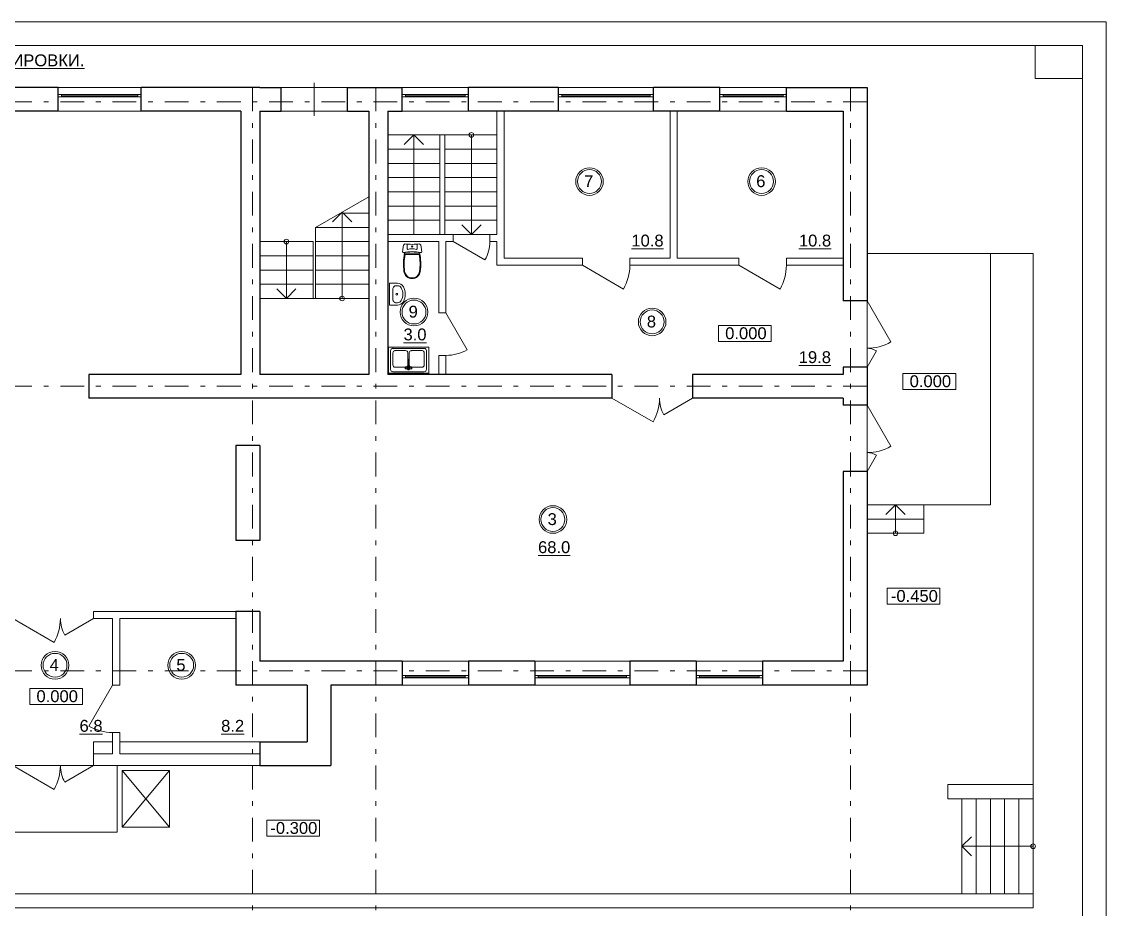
# Model space of a CAD drawing. Header units: metres. Extents: x 0 to 41, y 0 to 29.
# Drawn here: x 18.14 to 41, y 10.28 to 29 of the extents above; entities that cross this region are included whole.
import ezdxf
from ezdxf.enums import TextEntityAlignment as Align

# ---------------------------------------------------------------- set-up
doc = ezdxf.new("R2010")
doc.units = ezdxf.units.M
doc.header["$MEASUREMENT"] = 0
doc.linetypes.add('( Dashdot )', pattern=[1.001, 0.5, -0.25, 0.001, -0.25])
doc.layers.add('Level 50', color=7, linetype='Continuous', lineweight=0)
doc.styles.add('Style-Arial', font='arial.ttf')

# ---------------------------------------------------------------- blocks, each defined once
blk = doc.blocks.new('*U47')
at = {"layer": 'Level 50', "color": 7, "linetype": 'Continuous', "lineweight": 0}
for p, q in [((-20.487, 14.5), (20.513, 14.5)), ((20.513, 14.5), (20.513, -14.5))]:
    blk.add_line(p, q, dxfattribs=at)
at = {"layer": 'Level 50', "color": 7, "linetype": 'Continuous', "lineweight": 13}
for p, q in [((-18.487, 14), (20.013, 14)), ((19.013, 14), (19.013, 13.3)), ((20.013, 14), (20.013, -14)), ((19.013, 13.3), (20.013, 13.3))]:
    blk.add_line(p, q, dxfattribs=at)
blk = doc.blocks.new('*U31')
at = {"color": 7, "linetype": 'Continuous', "lineweight": 13}
for radius in [0.291, 0.252]:
    blk.add_circle((0, 0), radius, dxfattribs=at)
at = {"color": 7, "linetype": 'Continuous', "lineweight": 13, "style": 'Style-Arial'}
blk.add_text('3', height=0.25, dxfattribs=at).set_placement((-0.113, 0.133), align=Align.TOP_LEFT)
blk = doc.blocks.new('*U32')
at = {"color": 7, "linetype": 'Continuous', "lineweight": 13}
for radius in [0.291, 0.252]:
    blk.add_circle((0, 0), radius, dxfattribs=at)
at = {"color": 7, "linetype": 'Continuous', "lineweight": 13, "style": 'Style-Arial'}
blk.add_text('4', height=0.25, dxfattribs=at).set_placement((-0.113, 0.133), align=Align.TOP_LEFT)
blk = doc.blocks.new('*U33')
at = {"color": 7, "linetype": 'Continuous', "lineweight": 13}
for radius in [0.291, 0.252]:
    blk.add_circle((0, 0), radius, dxfattribs=at)
at = {"color": 7, "linetype": 'Continuous', "lineweight": 13, "style": 'Style-Arial'}
blk.add_text('5', height=0.25, dxfattribs=at).set_placement((-0.113, 0.133), align=Align.TOP_LEFT)
blk = doc.blocks.new('*U34')
at = {"color": 7, "linetype": 'Continuous', "lineweight": 13}
for radius in [0.291, 0.252]:
    blk.add_circle((0, 0), radius, dxfattribs=at)
at = {"color": 7, "linetype": 'Continuous', "lineweight": 13, "style": 'Style-Arial'}
blk.add_text('6', height=0.25, dxfattribs=at).set_placement((-0.113, 0.133), align=Align.TOP_LEFT)
blk = doc.blocks.new('*U35')
at = {"color": 7, "linetype": 'Continuous', "lineweight": 13}
for radius in [0.291, 0.252]:
    blk.add_circle((0, 0), radius, dxfattribs=at)
at = {"color": 7, "linetype": 'Continuous', "lineweight": 13, "style": 'Style-Arial'}
blk.add_text('7', height=0.25, dxfattribs=at).set_placement((-0.113, 0.133), align=Align.TOP_LEFT)
blk = doc.blocks.new('*U37')
at = {"color": 7, "linetype": 'Continuous', "lineweight": 13}
for radius in [0.291, 0.252]:
    blk.add_circle((0, 0), radius, dxfattribs=at)
at = {"color": 7, "linetype": 'Continuous', "lineweight": 13, "style": 'Style-Arial'}
blk.add_text('8', height=0.25, dxfattribs=at).set_placement((-0.113, 0.133), align=Align.TOP_LEFT)
blk = doc.blocks.new('*U36')
at = {"color": 7, "linetype": 'Continuous', "lineweight": 13}
for radius in [0.291, 0.252]:
    blk.add_circle((0, 0), radius, dxfattribs=at)
at = {"color": 7, "linetype": 'Continuous', "lineweight": 13, "style": 'Style-Arial'}
blk.add_text('9', height=0.25, dxfattribs=at).set_placement((-0.113, 0.133), align=Align.TOP_LEFT)
blk = doc.blocks.new('SINK10')
at = {"color": 252, "linetype": 'Continuous', "lineweight": 13}
for p, q in [((-23, 0), (-23, -16.8)), ((23, 0), (-23, 0)), ((23, 0), (23, -16.8)), ((-17.9, -12.3), (-18, -13.4)), ((-18, -13.4), (-18, -16.8)), ((-17.5, -11.2), (-17.9, -12.3)), ((-16.8, -10.1), (-17.5, -11.2)), ((-15.9, -9.2), (-16.8, -10.1)), ((-14.8, -8.3), (-15.9, -9.2)), ((-13.6, -7.7), (-14.8, -8.3)), ((-12.2, -7.2), (-13.6, -7.7)), ((-10.7, -6.9), (-12.2, -7.2)), ((-9.1, -6.8), (-10.7, -6.9)), ((-9.1, -6.8), (-9.1, -6.8)), ((9.1, -6.8), (-9.1, -6.8)), ((9.1, -6.8), (9.1, -6.8)), ((10.7, -6.9), (9.1, -6.8)), ((12.2, -7.2), (10.7, -6.9)), ((13.6, -7.7), (12.2, -7.2)), ((14.8, -8.3), (13.6, -7.7)), ((15.9, -9.2), (14.8, -8.3)), ((16.8, -10.1), (15.9, -9.2)), ((17.5, -11.2), (16.8, -10.1)), ((17.9, -12.3), (17.5, -11.2)), ((18, -13.4), (17.9, -12.3)), ((18, -13.4), (18, -16.8))]:
    blk.add_line(p, q, dxfattribs=at)
for centre, radius, start, end in [((-9.1, -16.8), 13.9, 180, 241.5254), ((-9.1, -16.8), 8.89, 180, 241.5254), ((0, -15.2), 1.75, 0, 360), ((9.1, -16.8), 8.89, 298.4746, 360), ((9.1, -16.8), 13.9, 298.4746, 360), ((0, 0), 33, 241.5254, 298.4746), ((0, 0), 28, 241.5254, 298.4746)]:
    blk.add_arc(centre, radius, start, end, dxfattribs=at)
blk = doc.blocks.new('ун2')
at = {"color": 252, "linetype": 'Continuous', "lineweight": 13}
for p, q in [((-0.131, -0.114), (-0.131, 0.006)), ((0.131, -0.114), (0.131, 0.006)), ((-0.25, -0.194), (-0.229, -0.012)), ((0, -0.266), (-0.184, -0.266)), ((0, -0.235), (-0.168, -0.235)), ((0, -0.235), (0.168, -0.235)), ((0, -0.266), (0.184, -0.266)), ((0.25, -0.194), (0.229, -0.012))]:
    blk.add_line(p, q, dxfattribs=at)
at = {"color": 252, "linetype": 'Continuous', "lineweight": 13, "extrusion": (0, 0, -1)}
blk.add_circle((0, -0.058), 0.0157, dxfattribs=at)
at = {"color": 252, "linetype": 'Continuous', "lineweight": 13}
for centre, radius, start, end in [((-0.225, 0.014), 0.0259, 262.0147, 1.5137), ((0, 1.373), 1.373, 261.6431, 278.3569), ((0.225, 0.014), 0.0258, 178.1572, 278.1058), ((-0.226, -0.192), 0.0242, 185.3126, 270.5398), ((0, -1.267), 1.076, 77.8721, 102.1279), ((1.292, -0.524), 1.518, 168.8327, 186.9654), ((-0.169, -0.152), 0.0829, 229.7034, 270.7895), ((1.29, -0.524), 1.497, 170.087, 187.0749), ((-0.115, -0.115), 0.0166, 175.2998, 270.088), ((0, -0.594), 0.477, 76.0614, 103.9386), ((0.115, -0.115), 0.0166, 269.912, 4.7002), ((0.169, -0.152), 0.0829, 269.2105, 310.2966), ((-1.29, -0.524), 1.497, 352.9251, 9.913), ((-1.292, -0.524), 1.518, 353.0346, 11.1673), ((0.226, -0.192), 0.0242, 269.4602, 354.6874), ((0, -0.679), 0.217, 187.7539, 269.9084), ((0, -0.679), 0.198, 188.5249, 269.9084), ((0, -0.679), 0.198, 270.0916, 351.4751), ((0, -0.679), 0.217, 270.0916, 352.2461)]:
    blk.add_arc(centre, radius, start, end, dxfattribs=at)
blk = doc.blocks.new('SINK4')
at = {"color": 252, "linetype": 'Continuous', "lineweight": 13}
for p, q in [((-45, 0), (45, 0)), ((-45, -60), (-45, 0)), ((45, -60), (45, 0)), ((-45, -2), (45, -2)), ((-40, -10), (-40, -52)), ((35, -5), (-35, -5)), ((-35, -20), (-35, -47)), ((-6.5, -15), (-30, -15)), ((-7.4, -12), (-7.5, -12.3)), ((-7.5, -12.3), (-7.5, -12.8)), ((-7.5, -12.8), (-7.4, -13.4)), ((-7.1, -11.4), (-7.4, -12)), ((-7.2, -11.9), (-7.4, -12)), ((-7.4, -13.4), (-7.3, -14)), ((-7.3, -14), (-7.1, -14.5)), ((-7, -11.9), (-7.2, -11.9)), ((-6.9, -11.3), (-7.1, -11.4)), ((-7.1, -14.5), (-6.9, -15.1)), ((-6.8, -12.1), (-7, -11.9)), ((-3, -11.2), (-6.9, -11.3)), ((-6.6, -11.3), (-6.9, -11.3)), ((-6.9, -15.1), (-6.6, -15.5)), ((-6.5, -12.5), (-6.8, -12.1)), ((-6.3, -11.6), (-6.6, -11.3)), ((-6.6, -15.5), (-6.4, -15.7)), ((-6.3, -13), (-6.5, -12.5)), ((-6.4, -15.7), (-6.2, -15.7)), ((-5.9, -16), (-6.4, -15.7)), ((-6, -12.1), (-6.3, -11.6)), ((-6.1, -13.6), (-6.3, -13)), ((-6.2, -15.7), (-6, -15.6)), ((-6, -14.2), (-6.1, -13.6)), ((-5.7, -12.7), (-6, -12.1)), ((-5.9, -14.8), (-6, -14.2)), ((-6, -15.6), (-5.9, -15.3)), ((-5.9, -15.3), (-5.9, -14.8)), ((-5.9, -16), (-5.6, -16.1)), ((-5.5, -13.5), (-5.7, -12.7)), ((-2.2, -14.1), (-5.6, -16.1)), ((-5.6, -16.1), (-5.4, -15.9)), ((-5.3, -14.2), (-5.5, -13.5)), ((-5.4, -15.9), (-5.3, -15.5)), ((-5.3, -14.9), (-5.3, -14.2)), ((-5.3, -15.5), (-5.3, -14.9)), ((-2.8, -11.3), (-3, -11.2)), ((-2.6, -11.4), (-2.8, -11.3)), ((-2.3, -10.4), (-2.7, -11.1)), ((-2.7, -11.1), (-2.7, -11.4)), ((-1.9, -11.3), (-2.6, -11.5)), ((-2.4, -11.7), (-2.6, -11.4)), ((-2.3, -12.1), (-2.4, -11.7)), ((-1.6, -9.7), (-2.3, -10.4)), ((-2.1, -12.6), (-2.3, -12.1)), ((-2.2, -14.1), (-2.1, -14)), ((-2, -13), (-2.1, -12.6)), ((-2.1, -14), (-2, -13.8)), ((-2, -13.4), (-2, -13)), ((-2, -13.8), (-2, -13.4)), ((-1.3, -13.6), (-2, -13.8)), ((-2, -13.9), (-1.6, -14.3)), ((-0.9, -9.3), (-1.6, -9.7)), ((-1.6, -14.3), (-0.9, -14.7)), ((-1.2, -11.1), (-1.5, -12)), ((-1.5, -12), (-1.2, -12.9)), ((-1.5, -47), (-1.5, -20)), ((-0.5, -10.6), (-1.2, -11.1)), ((-1.2, -12.9), (-0.9, -13.1)), ((-0.8, -11.4), (-1, -12)), ((-1, -12), (-0.9, -12.5)), ((0, -9.2), (-0.9, -9.3)), ((-0.7, -11.5), (-0.9, -12)), ((-0.9, -12), (-0.9, -32)), ((-0.9, -14.7), (-0.9, -14.7)), ((-0.3, -11), (-0.8, -11.4)), ((-0.3, -11.2), (-0.7, -11.5)), ((0.5, -10.6), (-0.5, -10.6)), ((0.3, -11), (-0.3, -11)), ((0.3, -11.2), (-0.3, -11.2)), ((0.9, -9.3), (0, -9.2)), ((0.8, -11.4), (0.3, -11)), ((0.7, -11.5), (0.3, -11.2)), ((1.2, -11.1), (0.5, -10.6)), ((0.8, -12), (0.7, -11.5)), ((1, -12), (0.8, -11.4)), ((0.8, -12.5), (1, -12)), ((0.8, -12), (0.8, -32)), ((0.8, -13.1), (1.2, -12.9)), ((0.8, -14.7), (0.9, -14.7)), ((1.6, -9.7), (0.9, -9.3)), ((0.9, -14.7), (1.6, -14.3)), ((1.5, -12), (1.2, -11.1)), ((1.2, -12.9), (1.5, -12)), ((1.3, -13.6), (2, -13.8)), ((1.5, -20), (1.5, -47)), ((2.3, -10.4), (1.6, -9.7)), ((1.6, -14.3), (2, -13.9)), ((1.9, -11.3), (2.6, -11.5)), ((2.1, -12.6), (2, -13)), ((2, -13), (2, -13.4)), ((2, -13.4), (2, -13.8)), ((2, -13.8), (2.1, -14)), ((2.3, -12.1), (2.1, -12.6)), ((2.1, -14), (2.2, -14.1)), ((2.2, -14.1), (5.6, -16.1)), ((2.7, -11.1), (2.3, -10.4)), ((2.4, -11.7), (2.3, -12.1)), ((2.6, -11.4), (2.4, -11.7)), ((2.8, -11.3), (2.6, -11.4)), ((2.7, -11.4), (2.7, -11.1)), ((3, -11.2), (2.8, -11.3)), ((3, -11.2), (6.9, -11.3)), ((5.5, -13.5), (5.3, -14.2)), ((5.3, -14.2), (5.3, -14.9)), ((5.3, -14.9), (5.3, -15.5)), ((5.3, -15.5), (5.4, -15.9)), ((5.4, -15.9), (5.6, -16.1)), ((5.7, -12.7), (5.5, -13.5)), ((5.6, -16.1), (5.9, -16)), ((6, -12.1), (5.7, -12.7)), ((6, -14.2), (5.9, -14.8)), ((5.9, -14.8), (5.9, -15.3)), ((5.9, -15.3), (6, -15.6)), ((5.9, -16), (6.4, -15.7)), ((6.3, -11.6), (6, -12.1)), ((6.1, -13.6), (6, -14.2)), ((6, -15.6), (6.2, -15.7)), ((6.3, -13), (6.1, -13.6)), ((6.2, -15.7), (6.4, -15.7)), ((6.6, -11.3), (6.3, -11.6)), ((6.5, -12.5), (6.3, -13)), ((6.4, -15.7), (6.6, -15.5)), ((6.8, -12.1), (6.5, -12.5)), ((30, -15), (6.5, -15)), ((6.9, -11.3), (6.6, -11.3)), ((6.6, -15.5), (6.9, -15.1)), ((7, -11.9), (6.8, -12.1)), ((7.1, -11.4), (6.9, -11.3)), ((6.9, -15.1), (7.1, -14.5)), ((7.2, -11.9), (7, -11.9)), ((7.1, -11.4), (7.4, -12)), ((7.1, -14.5), (7.3, -14)), ((7.4, -12), (7.2, -11.9)), ((7.3, -14), (7.4, -13.4)), ((7.5, -12.3), (7.4, -12)), ((7.4, -13.4), (7.5, -12.8)), ((7.5, -12.8), (7.5, -12.3)), ((35, -47), (35, -20)), ((40, -52), (40, -10)), ((-1.1, -32), (-0.9, -31.4)), ((-0.9, -32.6), (-1.1, -32)), ((-0.7, -32.5), (-0.9, -32)), ((-0.3, -32.9), (-0.9, -32.6)), ((-0.9, -32.6), (-0.7, -33)), ((-0.3, -32.8), (-0.7, -32.5)), ((-0.3, -33.3), (-0.7, -33)), ((0.3, -32.8), (-0.3, -32.8)), ((0.3, -32.9), (-0.3, -32.9)), ((0.3, -33.3), (-0.3, -33.3)), ((0.7, -32.5), (0.3, -32.8)), ((0.8, -32.6), (0.3, -32.9)), ((0.7, -33), (0.3, -33.3)), ((0.8, -32), (0.7, -32.5)), ((0.8, -32.6), (0.7, -33)), ((0.8, -31.4), (1, -32)), ((1, -32), (0.8, -32.6)), ((-45, -60), (45, -60)), ((-35, -57), (35, -57)), ((-30, -52), (-6.5, -52)), ((6.5, -52), (30, -52))]:
    blk.add_line(p, q, dxfattribs=at)
for centre, start, end in [((-35, -10), 90, 180), ((-30, -20), 90, 180), ((-6.5, -20), 0, 90), ((6.5, -20), 90, 180), ((30, -20), 0, 90), ((35, -10), 0, 90), ((-30, -47), 180, 270), ((-6.5, -47), 270, 0), ((6.5, -47), 180, 270), ((30, -47), 270, 0), ((-35, -52), 180, 270), ((35, -52), 270, 0)]:
    blk.add_arc(centre, 5, start, end, dxfattribs=at)
for p in [(-35, -57), (-30, -52), (6.5, -52)]:
    blk.add_point(p, dxfattribs=at)

msp = doc.modelspace()

# ---------------------------------------------------------------- linework, layer by layer
at = {"lineweight": 0}
for p, q in [((24.30728435, 27.01272709), (24.30728435, 27.71272709)), ((24.33228435, 24.66272709), (25.45728435, 25.30558424)), ((24.85728435, 24.96272709), (25.45728435, 24.96272709)), ((24.33228435, 24.66272709), (25.45728435, 24.66272709)), ((24.33228435, 24.36272709), (25.45728435, 24.36272709)), ((23.15728435, 24.06272709), (24.28228435, 24.06272709)), ((24.33228435, 24.06272709), (25.45728435, 24.06272709)), ((35.95728435, 24.11272709), (39.45728435, 24.11272709)), ((39.45728435, 24.11272709), (39.45728435, 10.31272709)), ((23.15728435, 23.76272709), (24.28228435, 23.76272709)), ((24.33228435, 23.76272709), (25.45728435, 23.76272709)), ((23.15728435, 23.46272709), (24.28228435, 23.46272709)), ((24.33228435, 23.46272709), (25.45728435, 23.46272709)), ((37.65728435, 12.91272709), (39.45728435, 12.91272709)), ((37.65728435, 12.91272709), (37.65728435, 12.61272709)), ((37.65728435, 12.61272709), (39.45728435, 12.61272709)), ((37.95728435, 12.61272709), (37.95728435, 10.61272709)), ((38.25728435, 12.61272709), (38.25728435, 10.61272709)), ((38.55728435, 12.61272709), (38.55728435, 10.61272709)), ((38.85728435, 12.61272709), (38.85728435, 10.61272709)), ((39.15728435, 12.61272709), (39.15728435, 10.61272709)), ((3.48473215, 10.61272709), (39.45728435, 10.61272709)), ((3.48473215, 10.31272709), (39.45728435, 10.31272709))]:
    msp.add_line(p, q, dxfattribs=at)
at = {"color": 7, "linetype": 'Continuous', "lineweight": 30}
for p, q in [((18.90728435, 27.61272709), (17.40728435, 27.61272709)), ((23.15728435, 27.61272709), (23.60728435, 27.61272709)), ((25.00728435, 27.61272709), (26.15728435, 27.61272709)), ((34.25728435, 27.61272709), (35.95728435, 27.61272709)), ((18.90728435, 27.11272709), (17.40728435, 27.11272709)), ((23.15728435, 27.11272709), (23.60728435, 27.11272709)), ((25.00728435, 27.11272709), (25.45728435, 27.11272709)), ((25.85728435, 27.11272709), (26.15728435, 27.11272709)), ((34.25728435, 27.11272709), (35.45728435, 27.11272709)), ((22.75728435, 21.56272709), (19.55728435, 21.56272709)), ((30.58228435, 21.56272709), (30.58228435, 21.06272709)), ((23.15728435, 20.06272709), (22.65728435, 20.06272709)), ((35.95728435, 19.51272709), (35.95728435, 15.01272709)), ((23.15728435, 16.56272709), (22.65728435, 16.56272709)), ((24.15728435, 15.01272709), (24.15728435, 13.81272709))]:
    msp.add_line(p, q, dxfattribs=at)
at = {"lineweight": 30}
for p, q in [((18.90728435, 27.11272709), (18.90728435, 27.61272709)), ((23.15728435, 27.61272709), (20.65728435, 27.61272709)), ((20.65728435, 27.11272709), (20.65728435, 27.61272709)), ((23.60728435, 27.11272709), (23.60728435, 27.61272709)), ((25.00728435, 27.11272709), (25.00728435, 27.61272709)), ((26.15728435, 27.11272709), (26.15728435, 27.61272709)), ((27.55728435, 27.11272709), (27.55728435, 27.61272709)), ((29.45728435, 27.61272709), (27.55728435, 27.61272709)), ((29.45728435, 27.11272709), (29.45728435, 27.61272709)), ((31.45728435, 27.11272709), (31.45728435, 27.61272709)), ((32.85728435, 27.61272709), (31.45728435, 27.61272709)), ((32.85728435, 27.11272709), (32.85728435, 27.61272709)), ((34.25728435, 27.11272709), (34.25728435, 27.61272709)), ((35.95728435, 27.61272709), (35.95728435, 23.11272709)), ((22.75728435, 27.11272709), (20.65728435, 27.11272709)), ((22.75728435, 27.11272709), (22.75728435, 21.56272709)), ((23.15728435, 27.11272709), (23.15728435, 21.56272709)), ((25.45728435, 27.11272709), (25.45728435, 21.56272709)), ((25.85728435, 27.11272709), (25.85728435, 21.56272709)), ((29.45728435, 27.11272709), (27.55728435, 27.11272709)), ((32.85728435, 27.11272709), (31.45728435, 27.11272709)), ((35.45728435, 27.11272709), (35.45728435, 23.11272709)), ((35.95728435, 23.11272709), (35.45728435, 23.11272709)), ((19.55728435, 21.56272709), (19.55728435, 21.06272709)), ((25.45728435, 21.56272709), (23.15728435, 21.56272709)), ((30.58228435, 21.56272709), (25.85728435, 21.56272709)), ((35.45728435, 21.56272709), (32.28228435, 21.56272709)), ((32.28228435, 21.56272709), (32.28228435, 21.06272709)), ((35.95728435, 21.71272709), (35.45728435, 21.71272709)), ((35.45728435, 21.71272709), (35.45728435, 21.56272709)), ((35.95728435, 21.71272709), (35.95728435, 20.91272709)), ((30.58228435, 21.06272709), (19.55728435, 21.06272709)), ((35.45728435, 21.06272709), (32.28228435, 21.06272709)), ((35.45728435, 21.06272709), (35.45728435, 20.91272709)), ((35.95728435, 20.91272709), (35.45728435, 20.91272709)), ((22.65728435, 20.06272709), (22.65728435, 18.06272709)), ((23.15728435, 20.06272709), (23.15728435, 18.06272709)), ((35.95728435, 19.51272709), (35.45728435, 19.51272709)), ((35.45728435, 19.51272709), (35.45728435, 15.51272709)), ((23.15728435, 18.06272709), (22.65728435, 18.06272709)), ((22.65728435, 16.56272709), (22.65728435, 15.01272709)), ((23.15728435, 16.56272709), (23.15728435, 15.51272709)), ((26.15728435, 15.51272709), (23.15728435, 15.51272709)), ((26.15728435, 15.51272709), (26.15728435, 15.01272709)), ((27.55728435, 15.51272709), (27.55728435, 15.01272709)), ((28.95728435, 15.51272709), (27.55728435, 15.51272709)), ((28.95728435, 15.51272709), (28.95728435, 15.01272709)), ((30.95728435, 15.51272709), (30.95728435, 15.01272709)), ((32.35728435, 15.51272709), (30.95728435, 15.51272709)), ((32.35728435, 15.51272709), (32.35728435, 15.01272709)), ((35.45728435, 15.51272709), (33.75728435, 15.51272709)), ((33.75728435, 15.51272709), (33.75728435, 15.01272709)), ((24.15728435, 15.01272709), (22.65728435, 15.01272709)), ((26.15728435, 15.01272709), (24.65728435, 15.01272709)), ((24.65728435, 15.01272709), (24.65728435, 13.31272709)), ((28.95728435, 15.01272709), (27.55728435, 15.01272709)), ((32.35728435, 15.01272709), (30.95728435, 15.01272709)), ((35.95728435, 15.01272709), (33.75728435, 15.01272709)), ((23.15728435, 13.81272709), (23.15728435, 13.31272709)), ((23.15728435, 13.81272709), (24.15728435, 13.81272709)), ((23.15728435, 13.31272709), (24.65728435, 13.31272709))]:
    msp.add_line(p, q, dxfattribs=at)
at = {"color": 7, "linetype": 'Continuous', "lineweight": 0}
for p, q in [((20.58728435, 27.43772709), (18.97728435, 27.43772709)), ((27.48728435, 27.43772709), (26.22728435, 27.43772709)), ((31.38728435, 27.43772709), (29.52728435, 27.43772709)), ((34.18728435, 27.43772709), (32.92728435, 27.43772709)), ((25.85728435, 26.31272709), (26.95728435, 26.31272709)), ((27.05728435, 26.31272709), (28.15728435, 26.31272709)), ((25.85728435, 26.01272709), (26.95728435, 26.01272709)), ((27.05728435, 26.01272709), (28.15728435, 26.01272709)), ((25.85728435, 25.71272709), (26.95728435, 25.71272709)), ((27.05728435, 25.71272709), (28.15728435, 25.71272709)), ((25.85728435, 25.41272709), (26.95728435, 25.41272709)), ((27.05728435, 25.41272709), (28.15728435, 25.41272709)), ((25.85728435, 25.11272709), (26.95728435, 25.11272709)), ((27.05728435, 25.11272709), (28.15728435, 25.11272709)), ((25.85728435, 24.81272709), (26.95728435, 24.81272709)), ((27.05728435, 24.81272709), (28.15728435, 24.81272709)), ((25.85728435, 24.51272709), (26.95728435, 24.51272709)), ((35.95728435, 23.11272709), (35.95728435, 21.71272709)), ((35.95728435, 20.91272709), (35.95728435, 19.51272709)), ((37.15728435, 18.51272709), (35.95728435, 18.51272709)), ((27.48728435, 15.18772709), (26.22728435, 15.18772709)), ((30.88728435, 15.18772709), (29.02728435, 15.18772709)), ((33.68728435, 15.18772709), (32.42728435, 15.18772709)), ((19.65728435, 13.81272709), (19.65728435, 13.56272709)), ((19.65728435, 13.81272709), (20.05728435, 13.81272709)), ((20.20728435, 13.81272709), (23.15728435, 13.81272709)), ((17.95728435, 13.31272709), (19.65728435, 13.31272709)), ((38.15937327, 11.81481601), (37.95728435, 11.61272709)), ((37.95728435, 11.61272709), (39.45728435, 11.61272709)), ((38.15937327, 11.41063818), (37.95728435, 11.61272709))]:
    msp.add_line(p, q, dxfattribs=at)
at = {"color": 1, "linetype": '( Dashdot )', "lineweight": 0}
for p, q in [((23.00728435, 27.61272709), (23.00728435, 9.3546739)), ((25.60728435, 27.61272709), (25.60728435, 9.3546739)), ((35.60728435, 27.61272709), (35.60728435, 9.3546739)), ((35.95728435, 27.31272709), (2.66895088, 27.31272709)), ((35.95728435, 21.31272709), (2.66895088, 21.31272709)), ((35.95728435, 15.31272709), (2.66895088, 15.31272709))]:
    msp.add_line(p, q, dxfattribs=at)
at = {"lineweight": 13}
for p, q in [((28.15728435, 27.11272709), (28.15728435, 24.51272709)), ((28.30728435, 27.11272709), (28.30728435, 24.36272709)), ((27.05728435, 26.61272709), (27.05728435, 24.51272709)), ((24.33228435, 24.66272709), (24.33228435, 23.16272709)), ((27.23228435, 24.51272709), (27.23228435, 24.36272709)), ((27.23228435, 24.51272709), (28.00728435, 24.51272709)), ((28.00728435, 24.51272709), (28.00728435, 24.36272709)), ((28.15728435, 24.51272709), (28.00728435, 24.51272709)), ((23.15728435, 24.36272709), (24.28228435, 24.36272709)), ((24.28228435, 24.36272709), (24.28228435, 23.16272709)), ((26.93228435, 24.36272709), (26.93228435, 22.86272709)), ((27.08228435, 24.36272709), (27.23228435, 24.36272709)), ((27.08228435, 24.36272709), (27.08228435, 22.86272709)), ((28.00728435, 24.36272709), (28.15728435, 24.36272709)), ((23.15728435, 23.16272709), (25.45728435, 23.16272709)), ((26.93228435, 21.96272709), (27.08228435, 21.96272709)), ((26.93228435, 21.96272709), (26.93228435, 21.56272709)), ((27.08228435, 21.96272709), (27.08228435, 21.56272709))]:
    msp.add_line(p, q, dxfattribs=at)
at = {"color": 7, "linetype": 'Continuous', "lineweight": 13}
for p, q in [((31.80728435, 27.11272709), (31.80728435, 24.01272709)), ((31.95728435, 27.11272709), (31.95728435, 24.01272709)), ((25.85728435, 26.61272709), (28.15728435, 26.61272709)), ((26.20519544, 26.41063818), (26.40728435, 26.61272709)), ((26.40728435, 24.51272709), (26.40728435, 26.61272709)), ((26.60937327, 26.41063818), (26.40728435, 26.61272709)), ((26.95728435, 26.61272709), (26.95728435, 24.51272709)), ((27.61978435, 24.51272709), (27.61978435, 26.61272709)), ((24.69269544, 24.78206675), (24.89478435, 24.98415567)), ((24.89478435, 24.98415567), (24.89478435, 23.16272709)), ((25.09687327, 24.78206675), (24.89478435, 24.98415567)), ((27.41769544, 24.71481601), (27.61978435, 24.51272709)), ((27.82187327, 24.71481601), (27.61978435, 24.51272709)), ((27.08228435, 24.51272709), (25.85728435, 24.51272709)), ((27.08228435, 24.51272709), (27.23228435, 24.51272709)), ((23.71978435, 23.16272709), (23.71978435, 24.36272709)), ((26.93228435, 24.36272709), (25.85728435, 24.36272709)), ((27.90345404, 23.97522709), (27.23228435, 24.36272709)), ((28.15728435, 24.36272709), (28.15728435, 23.86272709)), ((28.30728435, 24.36272709), (28.30728435, 24.01272709)), ((29.95728435, 24.01272709), (28.30728435, 24.01272709)), ((29.95728435, 24.01272709), (29.95728435, 23.86272709)), ((31.80728435, 24.01272709), (30.95728435, 24.01272709)), ((30.95728435, 24.01272709), (30.95728435, 23.86272709)), ((33.25728435, 24.01272709), (31.95728435, 24.01272709)), ((33.25728435, 24.01272709), (33.25728435, 23.86272709)), ((35.45728435, 24.01272709), (34.25728435, 24.01272709)), ((34.25728435, 24.01272709), (34.25728435, 23.86272709)), ((35.95728435, 24.11272709), (38.55728435, 24.11272709)), ((38.55728435, 24.11272709), (38.55728435, 18.81272709)), ((29.95728435, 23.86272709), (28.15728435, 23.86272709)), ((30.82330976, 23.36272709), (29.95728435, 23.86272709)), ((33.25728435, 23.86272709), (30.95728435, 23.86272709)), ((34.12330976, 23.36272709), (33.25728435, 23.86272709)), ((35.45728435, 23.86272709), (34.25728435, 23.86272709)), ((23.51769544, 23.36481601), (23.71978435, 23.16272709)), ((23.92187327, 23.36481601), (23.71978435, 23.16272709)), ((36.45728435, 22.24670169), (35.95728435, 23.11272709)), ((26.93228435, 22.86272709), (27.08228435, 22.86272709)), ((27.53228435, 22.08330423), (27.08228435, 22.86272709)), ((35.95728435, 21.71272709), (36.15728435, 22.05913726)), ((31.44830976, 20.56272709), (30.58228435, 21.06272709)), ((31.67606657, 20.71272709), (32.28228435, 21.06272709)), ((36.45728435, 20.04670169), (35.95728435, 20.91272709)), ((35.95728435, 19.51272709), (36.15728435, 19.85913726)), ((38.55728435, 18.81272709), (35.95728435, 18.81272709)), ((36.35519544, 18.61063818), (36.55728435, 18.81272709)), ((36.55728435, 18.81272709), (36.55728435, 18.21272709)), ((36.75937327, 18.61063818), (36.55728435, 18.81272709)), ((37.15728435, 18.81272709), (37.15728435, 18.21272709)), ((37.15728435, 18.21272709), (35.95728435, 18.21272709)), ((22.65728435, 16.56272709), (19.65728435, 16.56272709)), ((19.65728435, 16.41272709), (19.65728435, 16.56272709)), ((20.05728435, 16.41272709), (19.65728435, 16.41272709)), ((20.05728435, 16.41272709), (20.05728435, 15.01272709)), ((22.65728435, 16.41272709), (20.20728435, 16.41272709)), ((20.20728435, 16.41272709), (20.20728435, 15.01272709)), ((19.55728435, 14.14670169), (20.05728435, 15.01272709)), ((20.05728435, 15.01272709), (20.20728435, 15.01272709)), ((20.05728435, 14.01272709), (20.20728435, 14.01272709)), ((20.05728435, 14.01272709), (20.05728435, 13.56272709)), ((20.20728435, 14.01272709), (20.20728435, 13.56272709)), ((19.65728435, 13.56272709), (20.05728435, 13.56272709)), ((19.65728435, 13.56272709), (19.65728435, 13.31272709)), ((20.20728435, 13.56272709), (23.15728435, 13.56272709)), ((19.65728435, 13.31272709), (23.15728435, 13.31272709)), ((20.15728435, 13.31272709), (20.15728435, 11.91272709)), ((20.25728435, 13.21272709), (21.25728435, 12.01272709)), ((20.25728435, 12.01272709), (21.25728435, 13.21272709)), ((17.05728435, 11.91272709), (20.15728435, 11.91272709))]:
    msp.add_line(p, q, dxfattribs=at)
at = {"color": 7, "lineweight": 13}
for p, q in [((18.82330976, 15.91272709), (17.95728435, 16.41272709)), ((19.05106657, 16.06272709), (19.65728435, 16.41272709)), ((18.82330976, 12.81272709), (17.95728435, 13.31272709)), ((19.05106657, 12.96272709), (19.65728435, 13.31272709))]:
    msp.add_line(p, q, dxfattribs=at)
at = {"color": 7, "linetype": 'Continuous', "lineweight": 0, "flags": 128}
for points in [[(20.65728435, 27.11272709), (18.90728435, 27.11272709), (18.90728435, 27.61272709), (20.65728435, 27.61272709), (20.65728435, 27.11272709)], [(20.65728435, 27.41272709), (18.97728435, 27.41272709), (18.97728435, 27.46272709), (20.65728435, 27.46272709), (20.65728435, 27.41272709)], [(27.55728435, 27.11272709), (26.15728435, 27.11272709), (26.15728435, 27.61272709), (27.55728435, 27.61272709), (27.55728435, 27.11272709)], [(27.55728435, 27.41272709), (26.15728435, 27.41272709), (26.15728435, 27.46272709), (27.55728435, 27.46272709), (27.55728435, 27.41272709)], [(31.45728435, 27.11272709), (29.45728435, 27.11272709), (29.45728435, 27.61272709), (31.45728435, 27.61272709), (31.45728435, 27.11272709)], [(31.45728435, 27.41272709), (29.45728435, 27.41272709), (29.45728435, 27.46272709), (31.45728435, 27.46272709), (31.45728435, 27.41272709)], [(34.25728435, 27.11272709), (32.85728435, 27.11272709), (32.85728435, 27.61272709), (34.25728435, 27.61272709), (34.25728435, 27.11272709)], [(34.25728435, 27.41272709), (32.85728435, 27.41272709), (32.85728435, 27.46272709), (34.25728435, 27.46272709), (34.25728435, 27.41272709)], [(27.55728435, 15.51272709), (26.15728435, 15.51272709), (26.15728435, 15.01272709), (27.55728435, 15.01272709), (27.55728435, 15.51272709)], [(30.95728435, 15.51272709), (28.95728435, 15.51272709), (28.95728435, 15.01272709), (30.95728435, 15.01272709), (30.95728435, 15.51272709)], [(33.75728435, 15.51272709), (32.35728435, 15.51272709), (32.35728435, 15.01272709), (33.75728435, 15.01272709), (33.75728435, 15.51272709)], [(27.55728435, 15.21272709), (26.15728435, 15.21272709), (26.15728435, 15.16272709), (27.55728435, 15.16272709), (27.55728435, 15.21272709)], [(30.95728435, 15.21272709), (28.95728435, 15.21272709), (28.95728435, 15.16272709), (30.95728435, 15.16272709), (30.95728435, 15.21272709)], [(33.75728435, 15.21272709), (32.35728435, 15.21272709), (32.35728435, 15.16272709), (33.75728435, 15.16272709), (33.75728435, 15.21272709)]]:
    msp.add_lwpolyline(points, close=True, dxfattribs=at)
at = {"color": 7, "linetype": 'Continuous', "lineweight": 13, "flags": 128}
for points in [[(18.97728435, 27.41272709), (18.90728435, 27.41272709), (18.90728435, 27.46272709), (18.97728435, 27.46272709), (18.97728435, 27.41272709)], [(20.65728435, 27.41272709), (20.58728435, 27.41272709), (20.58728435, 27.46272709), (20.65728435, 27.46272709), (20.65728435, 27.41272709)], [(26.22728435, 27.41272709), (26.15728435, 27.41272709), (26.15728435, 27.46272709), (26.22728435, 27.46272709), (26.22728435, 27.41272709)], [(27.55728435, 27.41272709), (27.48728435, 27.41272709), (27.48728435, 27.46272709), (27.55728435, 27.46272709), (27.55728435, 27.41272709)], [(29.52728435, 27.41272709), (29.45728435, 27.41272709), (29.45728435, 27.46272709), (29.52728435, 27.46272709), (29.52728435, 27.41272709)], [(31.45728435, 27.41272709), (31.38728435, 27.41272709), (31.38728435, 27.46272709), (31.45728435, 27.46272709), (31.45728435, 27.41272709)], [(32.92728435, 27.41272709), (32.85728435, 27.41272709), (32.85728435, 27.46272709), (32.92728435, 27.46272709), (32.92728435, 27.41272709)], [(34.25728435, 27.41272709), (34.18728435, 27.41272709), (34.18728435, 27.46272709), (34.25728435, 27.46272709), (34.25728435, 27.41272709)], [(32.8273134, 22.59223729), (33.93796759, 22.59223729), (33.93796759, 22.25662671), (32.8273134, 22.25662671), (32.8273134, 22.59223729)], [(36.71509247, 21.57995595), (37.82574667, 21.57995595), (37.82574667, 21.24434537), (36.71509247, 21.24434537), (36.71509247, 21.57995595)], [(36.38351217, 17.05217502), (37.49416636, 17.05217502), (37.49416636, 16.71656444), (36.38351217, 16.71656444), (36.38351217, 17.05217502)], [(26.22728435, 15.21272709), (26.15728435, 15.21272709), (26.15728435, 15.16272709), (26.22728435, 15.16272709), (26.22728435, 15.21272709)], [(27.55728435, 15.21272709), (27.48728435, 15.21272709), (27.48728435, 15.16272709), (27.55728435, 15.16272709), (27.55728435, 15.21272709)], [(29.02728435, 15.21272709), (28.95728435, 15.21272709), (28.95728435, 15.16272709), (29.02728435, 15.16272709), (29.02728435, 15.21272709)], [(30.95728435, 15.21272709), (30.88728435, 15.21272709), (30.88728435, 15.16272709), (30.95728435, 15.16272709), (30.95728435, 15.21272709)], [(32.42728435, 15.21272709), (32.35728435, 15.21272709), (32.35728435, 15.16272709), (32.42728435, 15.16272709), (32.42728435, 15.21272709)], [(33.75728435, 15.21272709), (33.68728435, 15.21272709), (33.68728435, 15.16272709), (33.75728435, 15.16272709), (33.75728435, 15.21272709)], [(18.31293602, 14.93828577), (19.42359022, 14.93828577), (19.42359022, 14.6026752), (18.31293602, 14.6026752), (18.31293602, 14.93828577)], [(20.25728435, 13.21272709), (21.25728435, 13.21272709), (21.25728435, 12.01272709), (20.25728435, 12.01272709), (20.25728435, 13.21272709)], [(23.30537525, 12.16080921), (24.41602945, 12.16080921), (24.41602945, 11.82519864), (23.30537525, 11.82519864), (23.30537525, 12.16080921)]]:
    msp.add_lwpolyline(points, close=True, dxfattribs=at)
at = {"lineweight": 0, "flags": 128}
msp.add_lwpolyline([(23.60728435, 27.61272709), (25.00728435, 27.61272709), (25.00728435, 27.11272709), (23.60728435, 27.11272709), (23.60728435, 27.61272709)], close=True, dxfattribs=at)
at = {"color": 7, "linetype": 'Continuous', "lineweight": 13}
for centre in [(27.61978435, 26.61272709), (23.71978435, 24.36272709), (24.89478435, 23.16272709), (36.55728435, 18.21272709)]:
    msp.add_circle(centre, 0.04900933, dxfattribs=at)
at = {"color": 7, "linetype": 'Continuous', "lineweight": 0}
msp.add_circle((39.45728435, 11.61272709), 0.04900933, dxfattribs=at)
for centre, radius, start, end in [((27.23228435, 24.36272709), 0.775, 330, 0), ((29.95728435, 23.86272709), 1, 330, 0), ((33.25728435, 23.86272709), 1, 330, 0), ((35.95728435, 23.11272709), 1, 270, 300), ((27.08228435, 22.86272709), 0.9, 270, 300), ((35.95728435, 21.71272709), 0.4, 60, 90), ((30.58228435, 21.06272709), 1, 330, 0), ((32.28228435, 21.06272709), 0.7, 180, 210), ((35.95728435, 20.91272709), 1, 270, 300), ((35.95728435, 19.51272709), 0.4, 60, 90), ((20.05728435, 15.01272709), 1, 240, 270)]:
    msp.add_arc(centre, radius, start, end, dxfattribs=at)
at = {"color": 7, "linetype": 'Continuous', "lineweight": 0, "extrusion": (0, 0, -1)}
for centre, radius, start, end in [((-17.95728435, 16.41272709), 1, 180, 210), ((-19.65728435, 16.41272709), 0.7, 330, 0), ((-17.95728435, 13.31272709), 1, 180, 210), ((-19.65728435, 13.31272709), 0.7, 330, 0)]:
    msp.add_arc(centre, radius, start, end, dxfattribs=at)

# ---------------------------------------------------------------- block references
at = {"color": 7, "linetype": 'Continuous', "lineweight": 13}
for name, p in [('*U35', (30.10819339, 25.62914089)), ('*U34', (33.73485298, 25.62914089)), ('*U36', (26.40928452, 22.87762855)), ('*U37', (31.4293823, 22.66935907)), ('*U31', (29.33800858, 18.50288839)), ('*U32', (18.8445983, 15.42904531)), ('*U33', (21.51381975, 15.42904531))]:
    msp.add_blockref(name, p, dxfattribs=at)
at = {"color": 252, "linetype": 'Continuous', "lineweight": 13, "extrusion": (0, 0, -1), "xscale": 0.8056611058123734, "yscale": 0.8056611058123734, "zscale": 0.8056611058123734}
msp.add_blockref('ун2', (-26.36999587, 24.30481172), dxfattribs=at)
at = {"color": 252, "linetype": 'Continuous', "lineweight": 13, "xscale": 0.01, "yscale": 0.01, "zscale": 0.01, "rotation": 89.99999999999993}
msp.add_blockref('SINK10', (25.89504256, 23.25312413), dxfattribs=at)
at = {"color": 252, "linetype": 'Continuous', "lineweight": 13, "extrusion": (0, 0, -1), "xscale": 0.00944444444444438, "yscale": 0.00944444444444438, "zscale": 0.00944444444444438, "rotation": 180}
msp.add_blockref('SINK4', (-26.29522438, 21.5724409), dxfattribs=at)
at = {"layer": 'Level 50', "color": 7, "linetype": 'Continuous', "lineweight": 13}
msp.add_blockref('*U47', (20.4872052, 14.49996899), dxfattribs=at)

# ---------------------------------------------------------------- texts
at = {"color": 7, "linetype": 'Continuous', "lineweight": 13, "style": 'Style-Arial'}
for s, p in [('%%uФРАГМЕНТ ПЛАН 1 ЭТАЖА, М 1:100. ПОСЛЕ ПЕРЕПЛАНИРОВКИ.%%U', (8.41260016, 28.30967918)), ('0.000', (32.96750572, 22.55592318)), ('0.000', (36.85528479, 21.54364184)), ('-0.450', (36.46028855, 17.01586091)), ('0.000', (18.45312835, 14.90197166)), ('-0.300', (23.38215164, 12.1244951))]:
    msp.add_text(s, height=0.25, dxfattribs=at).set_placement(p, align=Align.TOP_LEFT)
at = {"color": 7, "linetype": 'Continuous', "lineweight": 13, "char_height": 0.25, "attachment_point": 1, "line_spacing_factor": 0.6, "style": 'Style-Arial'}
for s, insert in [('\\L10.8', (30.99033779, 24.50973907)), ('\\L10.8', (34.52166803, 24.50973907)), ('\\L3.0', (26.18804839, 22.53014527)), ('\\L19.8', (34.51781933, 22.05126745)), ('\\L68.0', (29.02357809, 18.04458154)), ('\\L6.8', (19.36060267, 14.27750475)), ('\\L8.2', (22.34482541, 14.27750475))]:
    msp.add_mtext(s, dxfattribs=dict(at, insert=insert))

doc.saveas('drawing.dxf')
